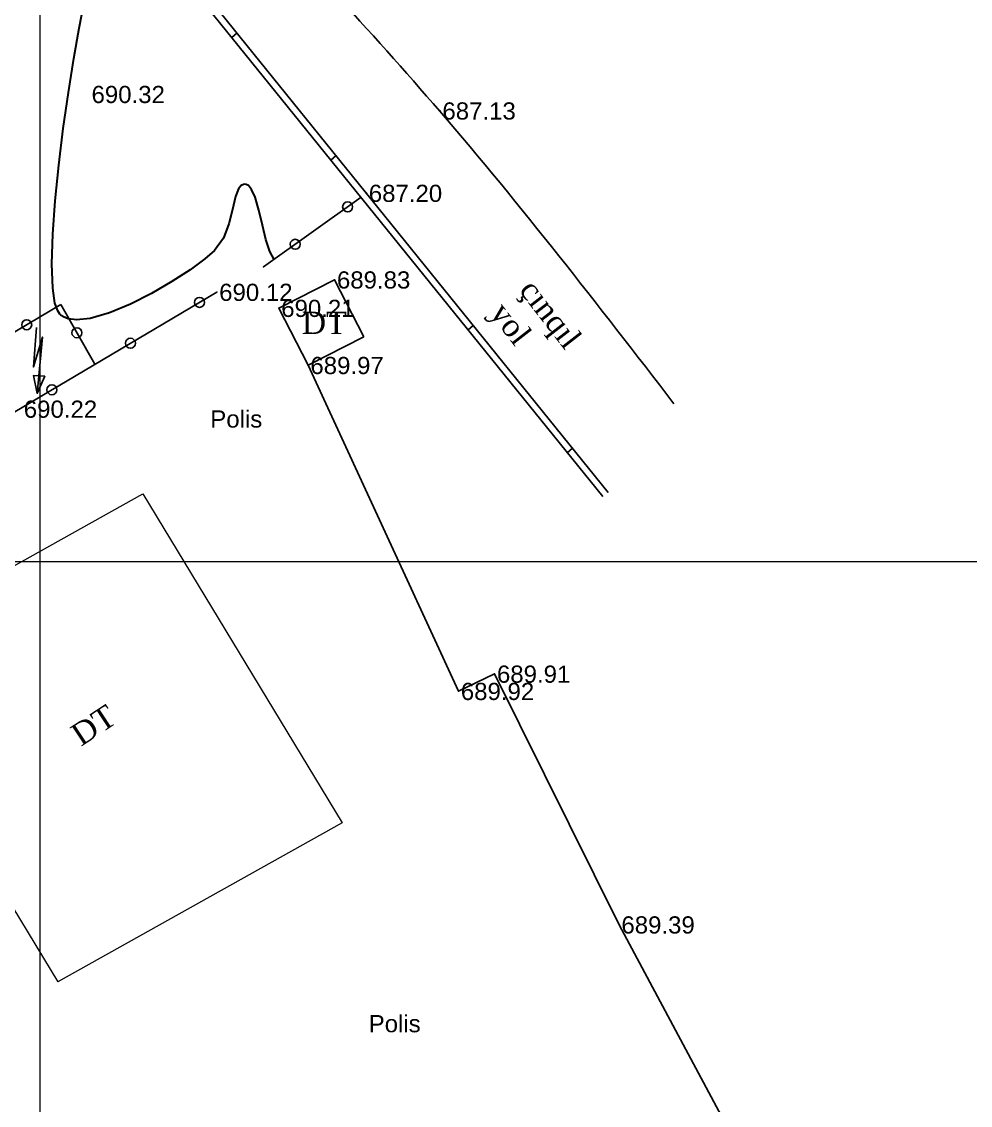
# Model space of a CAD drawing. Header units: feet. Extents: x 3381 to 1374491, y 675186 to 8751562.
# Drawn here: x 686601.3 to 686656.5, y 4375329.5 to 4375392.6 of the extents above; entities that cross this region are included whole.
import ezdxf

# ---------------------------------------------------------------- set-up
doc = ezdxf.new("R2010")
doc.units = ezdxf.units.FT
doc.header["$MEASUREMENT"] = 0
doc.header["$PDMODE"] = 34
doc.header["$PDSIZE"] = 0.01
doc.linetypes.add('ACAD_ISO03W100', pattern=[30, 12, -18])
doc.layers.get('0').update_dxf_attribs({"linetype": 'CONTINUOUS'})
for name, color, linetype in [('0_Point_Height', 2, 'CONTINUOUS'), ('0_Point_Point', 7, 'CONTINUOUS'), ('Yazilar', 7, 'CONTINUOUS')]:
    doc.layers.add(name, color=color, linetype=linetype)
for name, color, linetype, lineweight in [('ANA HORIZONTAL', 24, 'CONTINUOUS', 30), ('das tikili', 5, 'CONTINUOUS', 0), ('km setka', 170, 'CONTINUOUS', 15), ('kontur', 5, 'CONTINUOUS', 0)]:
    doc.layers.add(name, color=color, linetype=linetype, lineweight=lineweight)
doc.styles.get("Standard").update_dxf_attribs({"font": 'arial.ttf', "height": 2.5})

msp = doc.modelspace()

# ---------------------------------------------------------------- linework, layer by layer
at = {"linetype": 'Continuous'}
for p, q in [((686613.809, 4375391.959, 716.5), (686613.505, 4375391.699, 716.5)), ((686619.578, 4375384.816, 716.5), (686619.273, 4375384.557, 716.5)), ((686615.344, 4375378.336, 1406.822), (686621.023, 4375382.391, 966.759)), ((686616.241, 4375375.94, 1406.709), (686619.484, 4375377.594, 1406.33)), ((686619.484, 4375377.594, 1406.33), (686621.181, 4375374.269, 1406.092)), ((686612.628, 4375376.874, 1406.621), (686588.478, 4375362.582, 1406.608)), ((686603.549, 4375376.149, 1406.617), (686599.246, 4375373.602, 1406.615)), ((686605.527, 4375372.672, 1384.722), (686603.549, 4375376.149, 780.695)), ((686616.241, 4375375.94, 1406.709), (686617.938, 4375372.615, 1406.471)), ((686627.56, 4375374.932, 716.5), (686627.256, 4375374.673, 716.5)), ((686617.938, 4375372.615, 1406.471), (686621.181, 4375374.269, 1406.092)), ((686617.938, 4375372.615, 1406.471), (686626.697, 4375353.646, 1406.423)), ((686633.334, 4375367.784, 716.5), (686633.029, 4375367.524, 716.5)), ((686626.697, 4375353.646, 1406.423), (686628.801, 4375354.653, 1406.409)), ((686628.801, 4375354.653, 1406.409), (686636.046, 4375340.058, 1405.892)), ((686636.046, 4375340.058, 1405.892), (686643.462, 4375326.215, 1405.484))]:
    msp.add_line(p, q, dxfattribs=at)
at = {"linetype": 'Continuous', "elevation": 1403.696}
for points in [[(686635.092, 4375364.97), (686611.389, 4375394.318), (686602.079, 4375405.775), (686591.327, 4375418.869), (686587.703, 4375423.127)], [(686635.413, 4375365.209), (686611.7, 4375394.57), (686602.389, 4375406.028), (686591.635, 4375419.124), (686588.045, 4375423.418)]]:
    msp.add_lwpolyline(points, dxfattribs=at)
at = {"color": 1, "linetype": 'Continuous', "elevation": 716.5}
msp.add_lwpolyline([(686602.127, 4375374.804), (686601.953, 4375372.516), (686602.475, 4375374.257), (686602.176, 4375370.974), (686601.953, 4375372.018), (686602.613, 4375371.98), (686602.176, 4375370.974)], dxfattribs=at)
at = {"linetype": 'Continuous'}
for centre in [(686620.243, 4375381.834, 1027.147), (686617.192, 4375379.656, 1263.609), (686611.618, 4375376.276, 1406.62), (686601.558, 4375374.971, 1406.616), (686604.483, 4375374.507, 1065.905), (686607.597, 4375373.897, 1406.618), (686603.025, 4375371.191, 1406.616)]:
    msp.add_circle(centre, 0.291, dxfattribs=at)
msp.add_open_spline([(686510.012, 4375551.6, 716.5), (686514.032, 4375544.122, 716.5), (686521.585, 4375530.68, 716.5), (686534.891, 4375512.364, 716.5), (686545.662, 4375492.166, 716.5), (686556.625, 4375474.281, 716.5), (686565.753, 4375456.877, 716.5), (686579.168, 4375438.356, 716.5), (686595.768, 4375424.067, 716.5), (686607.303, 4375409.23, 716.5), (686615.233, 4375398.748, 716.5), (686626.551, 4375386.829, 716.5), (686634.8, 4375376.137, 716.5), (686639.244, 4375370.377, 716.5)], degree=3, knots=[15.268593, 15.268593, 15.268593, 15.268593, 40.72321, 61.46233, 83.054979, 109.290717, 124.392744, 141.962718, 177.533008, 189.558821, 198.276488, 216.955448, 238.768866, 238.768866, 238.768866, 238.768866], dxfattribs=at)
at = {"layer": '0_Point_Point'}
for p in [(686625.626, 4375387.428, 1403.628), (686621.339, 4375382.635, 1403.696), (686615.344, 4375378.336, 1406.822), (686619.484, 4375377.594, 1406.33), (686612.628, 4375376.874, 1406.621), (686616.241, 4375375.94, 1406.709), (686617.938, 4375372.615, 1406.471), (686628.801, 4375354.653, 1406.409), (686626.697, 4375353.646, 1406.423), (686636.046, 4375340.058, 1405.892)]:
    msp.add_point(p, dxfattribs=at)
at = {"layer": 'ANA HORIZONTAL', "color": 16, "lineweight": 30, "elevation": 1406.5}
msp.add_lwpolyline([(686615.963, 4375378.778), (686615.962, 4375378.779), (686615.707, 4375379.234), (686615.487, 4375379.939), (686615.283, 4375380.777), (686615.076, 4375381.633), (686614.85, 4375382.392), (686614.642, 4375382.849), (686614.464, 4375383.067), (686614.333, 4375383.139), (686614.264, 4375383.15), (686614.185, 4375383.143), (686614.047, 4375383.081), (686613.883, 4375382.875), (686613.718, 4375382.432), (686613.543, 4375381.689), (686613.333, 4375380.842), (686613.011, 4375380.006), (686612.501, 4375379.294), (686611.921, 4375378.8), (686611.066, 4375378.178), (686610.011, 4375377.49), (686608.829, 4375376.799), (686607.592, 4375376.168), (686606.375, 4375375.661), (686605.251, 4375375.341), (686604.467, 4375375.261), (686603.971, 4375375.325), (686603.694, 4375375.435), (686603.572, 4375375.511), (686603.496, 4375375.581), (686603.362, 4375375.783), (686603.205, 4375376.237), (686603.073, 4375377.096), (686603.019, 4375378.514), (686603.072, 4375380.237), (686603.214, 4375382.18), (686603.425, 4375384.258), (686603.69, 4375386.388), (686603.988, 4375388.483), (686604.302, 4375390.46), (686604.614, 4375392.235), (686604.907, 4375393.722)], dxfattribs=at)
at = {"layer": 'das tikili', "color": 0, "lineweight": 20}
for p, q in [((686608.316, 4375365.128, 1406.094), (686619.934, 4375345.995, 1406.094)), ((686619.934, 4375345.995, 1406.094), (686603.373, 4375336.737, 1406.094)), ((686598.007, 4375345.573, 1406.094), (686603.373, 4375336.737, 1406.094))]:
    msp.add_line(p, q, dxfattribs=at)
at = {"layer": 'das tikili', "color": 0, "lineweight": 20, "elevation": 1406.094}
msp.add_lwpolyline([(686591.755, 4375355.87), (686608.316, 4375365.128)], dxfattribs=at)
at = {"layer": 'km setka', "elevation": 716.5, "flags": 128}
for points in [[(686602.319, 4375451.641), (686602.319, 4375311.806)], [(686412.166, 4375361.186), (686663.247, 4375361.186)]]:
    msp.add_lwpolyline(points, dxfattribs=at)

# ---------------------------------------------------------------- texts
at = {"layer": '0_Point_Height', "color": 0}
for s, p in [('690.32', (686605.332, 4375387.874, 1406.822)), ('687.13', (686625.762, 4375386.914, 1403.628)), ('687.20', (686621.475, 4375382.121, 1403.696)), ('689.83', (686619.62, 4375377.08, 1406.33)), ('690.12', (686612.764, 4375376.36, 1406.621)), ('690.21', (686616.377, 4375375.426, 1406.709)), ('689.97', (686618.074, 4375372.101, 1406.471)), ('690.22', (686601.389, 4375369.559, 1406.718)), ('689.91', (686628.937, 4375354.139, 1406.409)), ('689.92', (686626.833, 4375353.132, 1406.423)), ('689.39', (686636.182, 4375339.544, 1405.892))]:
    msp.add_text(s, height=1, dxfattribs=at).set_placement(p)
at = {"layer": 'kontur', "color": 0, "linetype": 'ACAD_ISO03W100', "lineweight": 0, "ltscale": 0.35, "char_height": 1, "attachment_point": 1}
for insert in [(686612.246, 4375369.987, 716.5), (686621.469, 4375334.797, 716.5)]:
    msp.add_mtext_dynamic_manual_height_columns('Polis', width=10.61016, gutter_width=12.5, heights=[0], dxfattribs=dict(at, insert=insert))
at = {"layer": 'Yazilar', "char_height": 1.3, "width": 0.10588, "attachment_point": 1}
for s, insert, rotation in [('{\\fTimes New Roman|b0|i0|c238|p18;çınqıl yol}', (686631.204, 4375377.77, 716.5), 307.83473), ('{\\fTimes New Roman|b0|i0|c0|p18;DT}', (686617.574, 4375375.74, 716.5), 359.75118), ('{\\fTimes New Roman|b0|i0|c0|p18;DT}', (686604, 4375351.489, 1406.094), 33.47316)]:
    msp.add_mtext(s, dxfattribs=dict(at, insert=insert, rotation=rotation))

doc.saveas('drawing.dxf')
